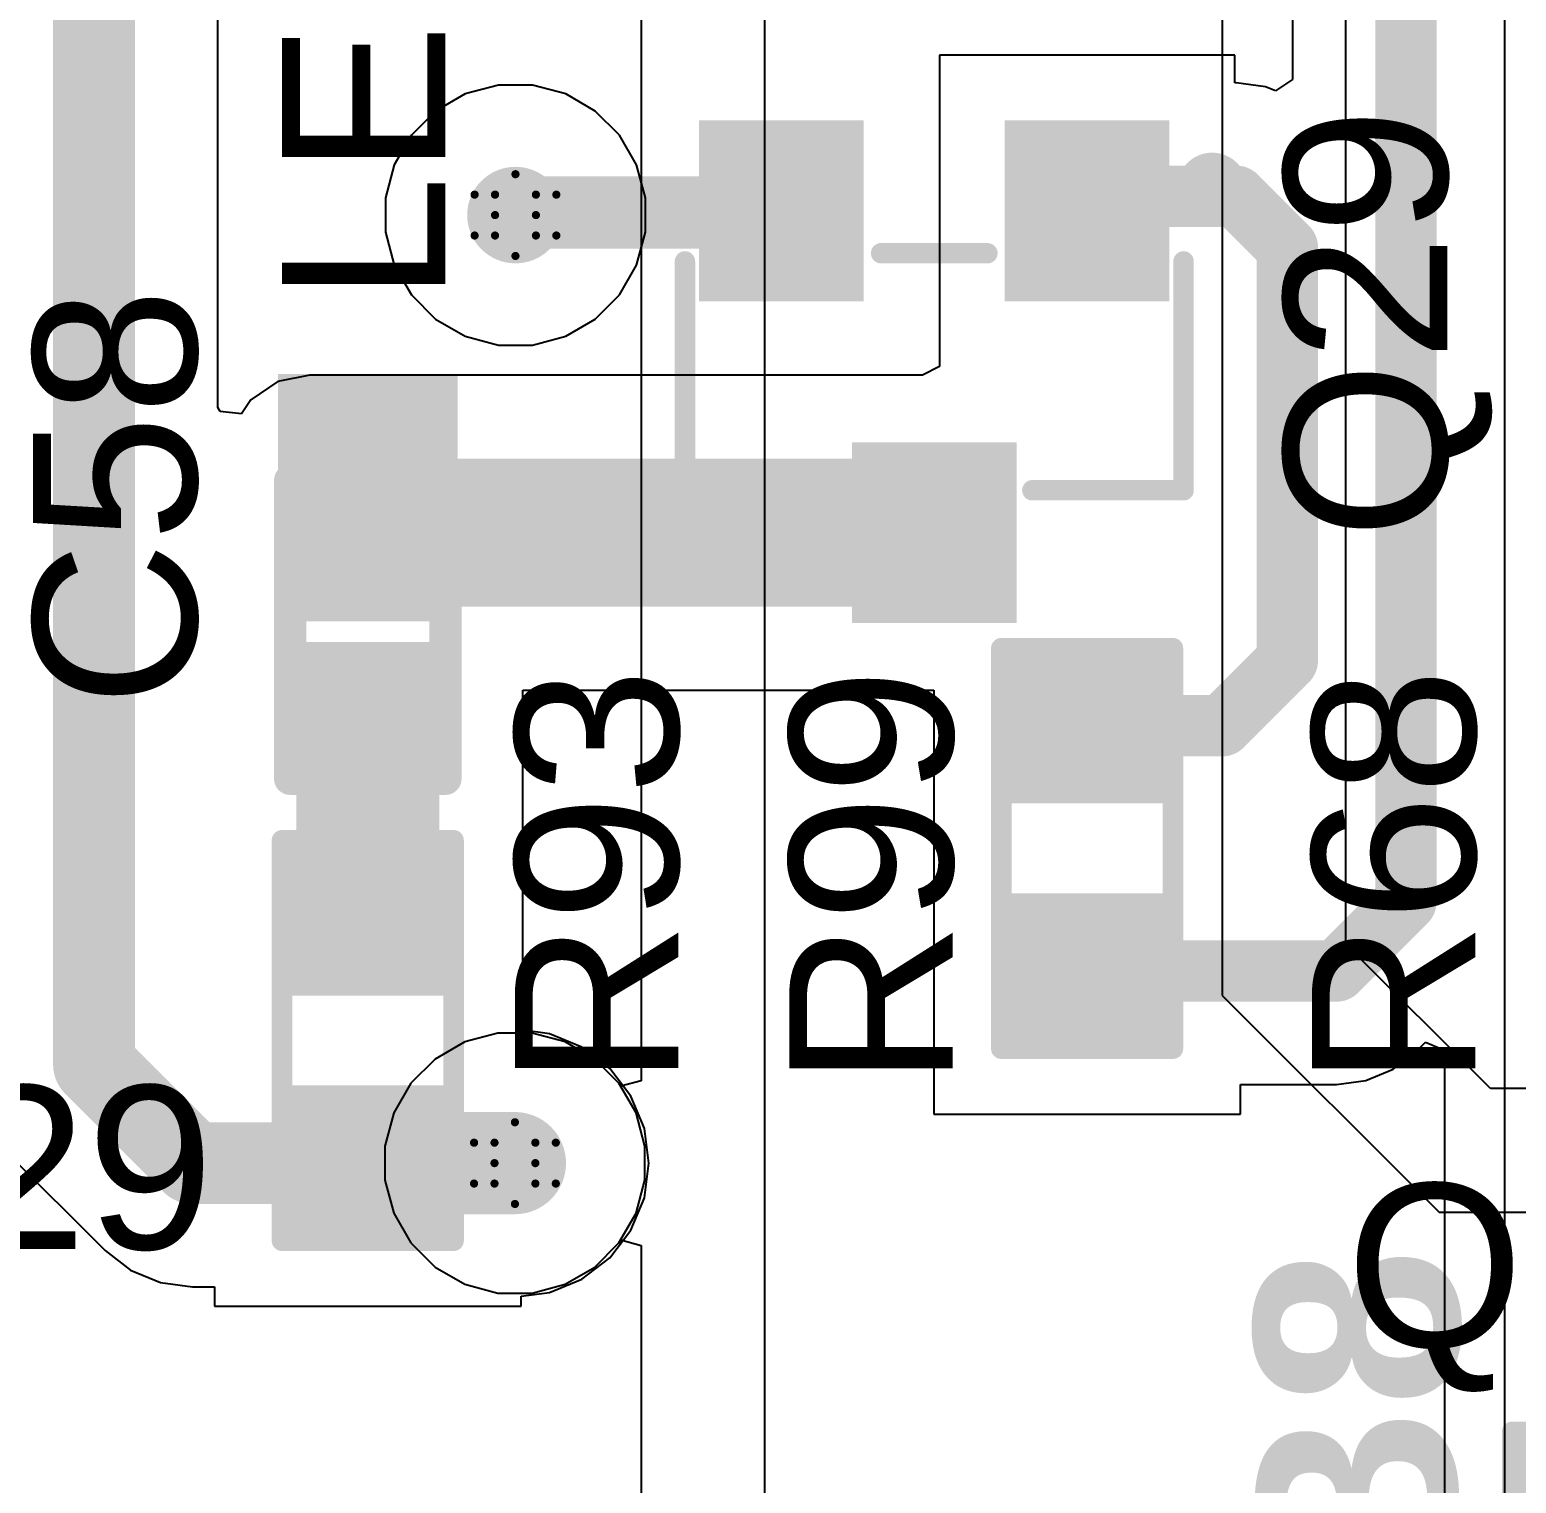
# Model space of a CAD drawing. Header units: inches. Extents: x -3 to 5437, y -3 to 5435.
# Drawn here: x 132.82 to 142.06, y 21.66 to 30.69 of the extents above; entities that cross this region are included whole.
import ezdxf

# ---------------------------------------------------------------- set-up
doc = ezdxf.new("R2010")
doc.units = ezdxf.units.IN
for name, color, linetype in [('Bottom Layer', 5, 'Continuous'), ('Bottom Solder', 6, 'Continuous'), ('Drill Drawing', 1, 'Continuous'), ('GND', 16, 'Continuous'), ('PWR', 76, 'Continuous'), ('Top Layer', 1, 'Continuous'), ('Top Overlay', 2, 'Continuous'), ('Top Paste', 8, 'Continuous'), ('Top Solder', 216, 'Continuous'), ('Via Holes', 16, 'Continuous')]:
    doc.layers.add(name, color=color, linetype=linetype)
doc.styles.add('Arial', font='', dxfattribs={"height": 0.2})
doc.styles.add('Arial_Bold', font='', dxfattribs={"height": 0.2})
doc.styles.get('Arial').set_extended_font_data('Arial')
doc.styles.get('Arial_Bold').set_extended_font_data('Arial', bold=True)

# ---------------------------------------------------------------- blocks, each defined once
blk = doc.blocks.new('RES_0603_289')
at = {"layer": 'Top Layer'}
for points in [[(-0.381, 0.4445), (-0.381, -0.4445), (-1.143, -0.4445), (-1.143, 0.4445)], [(1.143, 0.4445), (1.143, -0.4445), (0.381, -0.4445), (0.381, 0.4445)]]:
    blk.add_hatch(color=1, dxfattribs=at).paths.add_polyline_path(points)
at = {"layer": 'Top Paste'}
for points in [[(-0.381, 0.4445), (-0.381, -0.4445), (-1.143, -0.4445), (-1.143, 0.4445)], [(1.143, 0.4445), (1.143, -0.4445), (0.381, -0.4445), (0.381, 0.4445)]]:
    blk.add_hatch(color=8, dxfattribs=at).paths.add_polyline_path(points)
at = {"layer": 'Top Solder'}
for points in [[(-0.2794, 0.5461), (-0.2794, -0.5461), (-1.2446, -0.5461), (-1.2446, 0.5461)], [(1.2446, 0.5461), (1.2446, -0.5461), (0.2794, -0.5461), (0.2794, 0.5461)]]:
    blk.add_hatch(color=216, dxfattribs=at).paths.add_polyline_path(points)
at = {"layer": 'Top Overlay'}
for points in [[(-1.2446, 0.5334, 0.127, 0.127, 0), (-1.2446, -0.5334, 0.127, 0.127, 0)], [(-1.2446, 0.5334, 0.127, 0.127, 0), (1.2446, 0.5334, 0.127, 0.127, 0)], [(1.2446, 0.5334, 0.127, 0.127, 0), (1.2446, -0.5334, 0.127, 0.127, 0)], [(-1.2446, -0.5334, 0.127, 0.127, 0), (1.2446, -0.5334, 0.127, 0.127, 0)]]:
    blk.add_lwpolyline(points, format="xyseb", dxfattribs=at)
for points in [[(-1.27635, 0.5334, 0.0635, 0.0635, 1), (-1.21285, 0.5334, 0.0635, 0.0635, 1)], [(-1.27635, 0.5334, 0.0635, 0.0635, 1), (-1.21285, 0.5334, 0.0635, 0.0635, 1)], [(1.21285, 0.5334, 0.0635, 0.0635, 1), (1.27635, 0.5334, 0.0635, 0.0635, 1)], [(1.21285, 0.5334, 0.0635, 0.0635, 1), (1.27635, 0.5334, 0.0635, 0.0635, 1)], [(-1.27635, -0.5334, 0.0635, 0.0635, 1), (-1.21285, -0.5334, 0.0635, 0.0635, 1)], [(-1.27635, -0.5334, 0.0635, 0.0635, 1), (-1.21285, -0.5334, 0.0635, 0.0635, 1)], [(1.21285, -0.5334, 0.0635, 0.0635, 1), (1.27635, -0.5334, 0.0635, 0.0635, 1)], [(1.21285, -0.5334, 0.0635, 0.0635, 1), (1.27635, -0.5334, 0.0635, 0.0635, 1)]]:
    blk.add_lwpolyline(points, format="xyseb", close=True, dxfattribs=at)
blk = doc.blocks.new('RES_0603_295')
at = {"layer": 'Top Layer'}
for points in [[(-0.381, 0.4445), (-0.381, -0.4445), (-1.143, -0.4445), (-1.143, 0.4445)], [(1.143, 0.4445), (1.143, -0.4445), (0.381, -0.4445), (0.381, 0.4445)]]:
    blk.add_hatch(color=1, dxfattribs=at).paths.add_polyline_path(points)
at = {"layer": 'Top Paste'}
for points in [[(-0.381, 0.4445), (-0.381, -0.4445), (-1.143, -0.4445), (-1.143, 0.4445)], [(1.143, 0.4445), (1.143, -0.4445), (0.381, -0.4445), (0.381, 0.4445)]]:
    blk.add_hatch(color=8, dxfattribs=at).paths.add_polyline_path(points)
at = {"layer": 'Top Solder'}
for points in [[(-0.2794, 0.5461), (-0.2794, -0.5461), (-1.2446, -0.5461), (-1.2446, 0.5461)], [(1.2446, 0.5461), (1.2446, -0.5461), (0.2794, -0.5461), (0.2794, 0.5461)]]:
    blk.add_hatch(color=216, dxfattribs=at).paths.add_polyline_path(points)
at = {"layer": 'Top Overlay'}
for points in [[(1.2446, 0.5334, 0.127, 0.127, 0), (-1.2446, 0.5334, 0.127, 0.127, 0)], [(-1.2446, -0.5334, 0.127, 0.127, 0), (-1.2446, 0.5334, 0.127, 0.127, 0)], [(1.2446, -0.5334, 0.127, 0.127, 0), (1.2446, 0.5334, 0.127, 0.127, 0)], [(1.2446, -0.5334, 0.127, 0.127, 0), (-1.2446, -0.5334, 0.127, 0.127, 0)]]:
    blk.add_lwpolyline(points, format="xyseb", dxfattribs=at)
for points in [[(-1.27635, 0.5334, 0.0635, 0.0635, 1), (-1.21285, 0.5334, 0.0635, 0.0635, 1)], [(-1.27635, 0.5334, 0.0635, 0.0635, 1), (-1.21285, 0.5334, 0.0635, 0.0635, 1)], [(1.21285, 0.5334, 0.0635, 0.0635, 1), (1.27635, 0.5334, 0.0635, 0.0635, 1)], [(1.21285, 0.5334, 0.0635, 0.0635, 1), (1.27635, 0.5334, 0.0635, 0.0635, 1)], [(-1.27635, -0.5334, 0.0635, 0.0635, 1), (-1.21285, -0.5334, 0.0635, 0.0635, 1)], [(-1.27635, -0.5334, 0.0635, 0.0635, 1), (-1.21285, -0.5334, 0.0635, 0.0635, 1)], [(1.21285, -0.5334, 0.0635, 0.0635, 1), (1.27635, -0.5334, 0.0635, 0.0635, 1)], [(1.21285, -0.5334, 0.0635, 0.0635, 1), (1.27635, -0.5334, 0.0635, 0.0635, 1)]]:
    blk.add_lwpolyline(points, format="xyseb", close=True, dxfattribs=at)
blk = doc.blocks.new('SOT_23_314')
at = {"layer": 'Top Layer'}
for points in [[(-0.41, 1.46), (0.41, 1.46), (0.41, 0.54), (-0.41, 0.54)], [(-1.36, -0.54), (-0.54, -0.54), (-0.54, -1.46), (-1.36, -1.46)], [(0.54, -0.54), (1.36, -0.54), (1.36, -1.46), (0.54, -1.46)]]:
    blk.add_hatch(color=1, dxfattribs=at).paths.add_polyline_path(points)
at = {"layer": 'Top Paste'}
for points in [[(-0.41, 1.46), (0.41, 1.46), (0.41, 0.54), (-0.41, 0.54)], [(-1.36, -0.54), (-0.54, -0.54), (-0.54, -1.46), (-1.36, -1.46)], [(0.54, -0.54), (1.36, -0.54), (1.36, -1.46), (0.54, -1.46)]]:
    blk.add_hatch(color=8, dxfattribs=at).paths.add_polyline_path(points)
at = {"layer": 'Top Solder'}
for points in [[(-0.5116, 1.5616), (0.5116, 1.5616), (0.5116, 0.4384), (-0.5116, 0.4384)], [(-1.4616, -0.4384), (-0.4384, -0.4384), (-0.4384, -1.5616), (-1.4616, -1.5616)], [(0.4384, -0.4384), (1.4616, -0.4384), (1.4616, -1.5616), (0.4384, -1.5616)]]:
    blk.add_hatch(color=216, dxfattribs=at).paths.add_polyline_path(points)
at = {"layer": 'Top Overlay'}
for points in [[(-0.6096, 0.7366, 0.127, 0.127, 0), (-1.5494, 0.7366, 0.127, 0.127, 0)], [(-1.5494, 0.7366, 0.127, 0.127, 0), (-1.5494, -0.6858, 0.127, 0.127, 0)], [(1.5494, 0.7366, 0.127, 0.127, 0), (0.6096, 0.7366, 0.127, 0.127, 0)], [(1.5494, 0.7366, 0.127, 0.127, 0), (1.5494, -0.6858, 0.127, 0.127, 0)], [(0.3302, -0.7366, 0.127, 0.127, 0), (-0.3302, -0.7366, 0.127, 0.127, 0)]]:
    blk.add_lwpolyline(points, format="xyseb", dxfattribs=at)
for points in [[(-1.5812, 0.7366, 0.0635, 0.0635, 1), (-1.5176, 0.7366, 0.0635, 0.0635, 1)], [(-1.5812, 0.7366, 0.0635, 0.0635, 1), (-1.5176, 0.7366, 0.0635, 0.0635, 1)], [(-0.6413, 0.7366, 0.0635, 0.0635, 1), (-0.5778, 0.7366, 0.0635, 0.0635, 1)], [(0.5778, 0.7366, 0.0635, 0.0635, 1), (0.6413, 0.7366, 0.0635, 0.0635, 1)], [(1.5176, 0.7366, 0.0635, 0.0635, 1), (1.5812, 0.7366, 0.0635, 0.0635, 1)], [(1.5176, 0.7366, 0.0635, 0.0635, 1), (1.5812, 0.7366, 0.0635, 0.0635, 1)], [(-1.5812, -0.6858, 0.0635, 0.0635, 1), (-1.5176, -0.6858, 0.0635, 0.0635, 1)], [(1.5176, -0.6858, 0.0635, 0.0635, 1), (1.5812, -0.6858, 0.0635, 0.0635, 1)], [(-0.3619, -0.7366, 0.0635, 0.0635, 1), (-0.2984, -0.7366, 0.0635, 0.0635, 1)], [(0.2984, -0.7366, 0.0635, 0.0635, 1), (0.3619, -0.7366, 0.0635, 0.0635, 1)], [(-1.6356, -1.143, 0.254, 0.254, 1), (-1.8188, -1.143, 0.254, 0.254, 1)], [(-1.8823, -1.143, 0.127, 0.127, 1), (-1.7553, -1.143, 0.127, 0.127, 1)], [(-1.6991, -1.143, 0.127, 0.127, 1), (-1.5721, -1.143, 0.127, 0.127, 1)]]:
    blk.add_lwpolyline(points, format="xyseb", close=True, dxfattribs=at)
blk = doc.blocks.new('LED_0402_323')
at = {"layer": 'Top Layer'}
for points in [[(-0.785, 0.36), (-0.165, 0.36), (-0.165, -0.36), (-0.785, -0.36)], [(0.165, 0.36), (0.785, 0.36), (0.785, -0.36), (0.165, -0.36)]]:
    blk.add_hatch(color=1, dxfattribs=at).paths.add_polyline_path(points)
at = {"layer": 'Top Overlay'}
blk.add_hatch(color=2, dxfattribs=at).paths.add_polyline_path([(0.9411, -0.5588), (1.6015, -0.5588), (1.6015, 0.5588), (0.9411, 0.5588)])
at = {"layer": 'Top Paste'}
for points in [[(-0.785, 0.36), (-0.165, 0.36), (-0.165, -0.36), (-0.785, -0.36)], [(0.165, 0.36), (0.785, 0.36), (0.785, -0.36), (0.165, -0.36)]]:
    blk.add_hatch(color=8, dxfattribs=at).paths.add_polyline_path(points)
at = {"layer": 'Top Solder'}
for points in [[(-0.8866, 0.4616), (-0.0634, 0.4616), (-0.0634, -0.4616), (-0.8866, -0.4616)], [(0.0634, 0.4616), (0.8866, 0.4616), (0.8866, -0.4616), (0.0634, -0.4616)]]:
    blk.add_hatch(color=216, dxfattribs=at).paths.add_polyline_path(points)
at = {"layer": 'Top Overlay'}
for points in [[(-0.9144, 0.4826, 0.2, 0.2, 0), (0.9398, 0.4826, 0.2, 0.2, 0)], [(-0.9144, 0.4826, 0.2, 0.2, 0), (-0.9144, -0.4826, 0.2, 0.2, 0)], [(0.9398, 0.4826, 0.2, 0.2, 0), (0.9398, -0.4826, 0.2, 0.2, 0)], [(-0.9144, -0.4826, 0.2, 0.2, 0), (0.9398, -0.4826, 0.2, 0.2, 0)]]:
    blk.add_lwpolyline(points, format="xyseb", dxfattribs=at)
for points in [[(-0.9644, 0.4826, 0.1, 0.1, 1), (-0.8644, 0.4826, 0.1, 0.1, 1)], [(-0.9644, 0.4826, 0.1, 0.1, 1), (-0.8644, 0.4826, 0.1, 0.1, 1)], [(0.8898, 0.4826, 0.1, 0.1, 1), (0.9898, 0.4826, 0.1, 0.1, 1)], [(0.8898, 0.4826, 0.1, 0.1, 1), (0.9898, 0.4826, 0.1, 0.1, 1)], [(-0.9644, -0.4826, 0.1, 0.1, 1), (-0.8644, -0.4826, 0.1, 0.1, 1)], [(-0.9644, -0.4826, 0.1, 0.1, 1), (-0.8644, -0.4826, 0.1, 0.1, 1)], [(0.8898, -0.4826, 0.1, 0.1, 1), (0.9898, -0.4826, 0.1, 0.1, 1)], [(0.8898, -0.4826, 0.1, 0.1, 1), (0.9898, -0.4826, 0.1, 0.1, 1)]]:
    blk.add_lwpolyline(points, format="xyseb", close=True, dxfattribs=at)
blk = doc.blocks.new('S______B______380')
at = {"layer": 'Top Layer'}
for points in [[(-1.143, -0.4445), (-1.143, 0.4445), (-0.381, 0.4445), (-0.381, -0.4445)], [(0.381, -0.4445), (0.381, 0.4445), (1.143, 0.4445), (1.143, -0.4445)]]:
    blk.add_hatch(color=1, dxfattribs=at).paths.add_polyline_path(points)
at = {"layer": 'Top Paste'}
for points in [[(-1.143, -0.4445), (-1.143, 0.4445), (-0.381, 0.4445), (-0.381, -0.4445)], [(0.381, -0.4445), (0.381, 0.4445), (1.143, 0.4445), (1.143, -0.4445)]]:
    blk.add_hatch(color=8, dxfattribs=at).paths.add_polyline_path(points)
at = {"layer": 'Top Solder'}
for points in [[(-1.2446, -0.5461), (-1.2446, 0.5461), (-0.2794, 0.5461), (-0.2794, -0.5461)], [(0.2794, -0.5461), (0.2794, 0.5461), (1.2446, 0.5461), (1.2446, -0.5461)]]:
    blk.add_hatch(color=216, dxfattribs=at).paths.add_polyline_path(points)
at = {"layer": 'Top Overlay'}
for points in [[(-1.27, -0.5588, 0.127, 0.127, 0), (-1.27, 0.5588, 0.127, 0.127, 0)], [(1.27, 0.5588, 0.127, 0.127, 0), (-1.27, 0.5588, 0.127, 0.127, 0)], [(1.27, -0.5588, 0.127, 0.127, 0), (1.27, 0.5588, 0.127, 0.127, 0)], [(1.27, -0.5588, 0.127, 0.127, 0), (-1.27, -0.5588, 0.127, 0.127, 0)]]:
    blk.add_lwpolyline(points, format="xyseb", dxfattribs=at)
for points in [[(-1.30175, 0.5588, 0.0635, 0.0635, 1), (-1.23825, 0.5588, 0.0635, 0.0635, 1)], [(-1.30175, 0.5588, 0.0635, 0.0635, 1), (-1.23825, 0.5588, 0.0635, 0.0635, 1)], [(1.23825, 0.5588, 0.0635, 0.0635, 1), (1.30175, 0.5588, 0.0635, 0.0635, 1)], [(1.23825, 0.5588, 0.0635, 0.0635, 1), (1.30175, 0.5588, 0.0635, 0.0635, 1)], [(-1.30175, -0.5588, 0.0635, 0.0635, 1), (-1.23825, -0.5588, 0.0635, 0.0635, 1)], [(-1.30175, -0.5588, 0.0635, 0.0635, 1), (-1.23825, -0.5588, 0.0635, 0.0635, 1)], [(1.23825, -0.5588, 0.0635, 0.0635, 1), (1.30175, -0.5588, 0.0635, 0.0635, 1)], [(1.23825, -0.5588, 0.0635, 0.0635, 1), (1.30175, -0.5588, 0.0635, 0.0635, 1)]]:
    blk.add_lwpolyline(points, format="xyseb", close=True, dxfattribs=at)

msp = doc.modelspace()

# ---------------------------------------------------------------- hatches: boundary and pattern name
at = {"layer": 'Bottom Layer'}
h = msp.add_hatch(color=5, dxfattribs=at)
edge = h.paths.add_edge_path()
edge.add_arc((135.8392, 29.5402), 0.3, 0, 360)
h = msp.add_hatch(color=5, dxfattribs=at)
edge = h.paths.add_edge_path()
edge.add_arc((135.8358, 23.6483), 0.3, 0, 360)
at = {"layer": 'Bottom Solder'}
h = msp.add_hatch(color=6, dxfattribs=at)
edge = h.paths.add_edge_path()
edge.add_arc((135.8392, 29.5402), 0.15, 0, 360)
h = msp.add_hatch(color=6, dxfattribs=at)
edge = h.paths.add_edge_path()
edge.add_arc((135.8358, 23.6483), 0.15, 0, 360)
at = {"layer": 'GND'}
h = msp.add_hatch(color=16, dxfattribs=at)
edge = h.paths.add_edge_path()
edge.add_arc((135.8392, 29.5402), 0.3, 0, 360)
h = msp.add_hatch(color=16, dxfattribs=at)
edge = h.paths.add_edge_path()
edge.add_arc((135.8358, 23.6483), 0.3, 0, 360)
at = {"layer": 'PWR'}
h = msp.add_hatch(color=76, dxfattribs=at)
edge = h.paths.add_edge_path()
edge.add_arc((135.8392, 29.5402), 0.3, 0, 360)
h = msp.add_hatch(color=76, dxfattribs=at)
edge = h.paths.add_edge_path()
edge.add_arc((135.8358, 23.6483), 0.3, 0, 360)
at = {"layer": 'Top Layer'}
h = msp.add_hatch(color=1, dxfattribs=at)
edge = h.paths.add_edge_path()
edge.add_arc((135.8392, 29.5402), 0.3, 0, 360)
for points in [[(137.4504, 29.7818), (135.8392, 29.7818), (135.8392, 29.3318), (137.4504, 29.3318)], [(134.5614, 27.1065), (138.8518, 27.1065), (138.8518, 28.0265), (134.5614, 28.0265)], [(134.4769, 24.7913), (135.3659, 24.7913), (135.3659, 26.7862), (134.4769, 26.7862)]]:
    msp.add_hatch(color=1, dxfattribs=at).paths.add_polyline_path(points)
h = msp.add_hatch(color=1, dxfattribs=at)
edge = h.paths.add_edge_path()
edge.add_arc((135.8358, 23.6483), 0.3, 0, 360)
at = {"layer": 'Top Solder'}
h = msp.add_hatch(color=216, dxfattribs=at)
edge = h.paths.add_edge_path()
edge.add_arc((135.8392, 29.5402), 0.15, 0, 360)
h = msp.add_hatch(color=216, dxfattribs=at)
edge = h.paths.add_edge_path()
edge.add_arc((135.8358, 23.6483), 0.15, 0, 360)
at = {"layer": 'Via Holes'}
h = msp.add_hatch(color=7, dxfattribs=at)
edge = h.paths.add_edge_path()
edge.add_arc((135.8392, 29.5402), 0.15, 0, 360)
h = msp.add_hatch(color=7, dxfattribs=at)
edge = h.paths.add_edge_path()
edge.add_arc((135.8358, 23.6483), 0.15, 0, 360)

# ---------------------------------------------------------------- linework, layer by layer
at = {"layer": 'Bottom Layer'}
for p, q in [((136.62, 36.0847), (136.62, 24.16)), ((137.3886, 13.7414), (137.3886, 36.0847)), ((141.986, 34.2138), (141.986, 19.2513)), ((135.524, 24.4012), (135.3397, 24.2948)), ((135.7295, 24.4563), (135.524, 24.4012)), ((135.9422, 24.4563), (135.7295, 24.4563)), ((136.1477, 24.4012), (135.9422, 24.4563)), ((136.332, 24.2948), (136.1477, 24.4012)), ((135.3397, 24.2948), (135.1893, 24.1444)), ((136.4824, 24.1444), (136.332, 24.2948)), ((135.1893, 24.1444), (135.0829, 23.9602)), ((136.493, 24.126), (136.4824, 24.1444)), ((136.62, 24.16), (136.493, 24.126)), ((135.0829, 23.9602), (135.0278, 23.7546)), ((135.0278, 23.7546), (135.0278, 23.5419)), ((135.0278, 23.5419), (135.0829, 23.3364)), ((135.0829, 23.3364), (135.1893, 23.1522)), ((135.1893, 23.1522), (135.3397, 23.0017)), ((136.332, 23.0017), (136.4824, 23.1522)), ((136.4824, 23.1522), (136.493, 23.1706)), ((136.493, 23.1706), (136.62, 23.1365)), ((136.62, 23.1365), (136.62, 13.7414)), ((135.3397, 23.0017), (135.524, 22.8953)), ((136.1477, 22.8953), (136.332, 23.0017)), ((135.524, 22.8953), (135.7295, 22.8403)), ((135.7295, 22.8403), (135.9422, 22.8403)), ((135.9422, 22.8403), (136.1477, 22.8953))]:
    msp.add_line(p, q, dxfattribs=at)
at = {"layer": 'Drill Drawing'}
for points in [[(135.7122, 29.6672, 0.0508, 0.0508, 0), (135.8392, 29.7942, 0.0508, 0.0508, 0)], [(135.8392, 29.7942, 0.0508, 0.0508, 0), (135.9662, 29.6672, 0.0508, 0.0508, 0)], [(135.5852, 29.6672, 0.0508, 0.0508, 0), (135.7122, 29.5402, 0.0508, 0.0508, 0)], [(135.5852, 29.6672, 0.0508, 0.0508, 0), (135.7122, 29.6672, 0.0508, 0.0508, 0)], [(135.9662, 29.6672, 0.0508, 0.0508, 0), (136.0932, 29.6672, 0.0508, 0.0508, 0)], [(135.9662, 29.5402, 0.0508, 0.0508, 0), (136.0932, 29.6672, 0.0508, 0.0508, 0)], [(135.5852, 29.4132, 0.0508, 0.0508, 0), (135.7122, 29.5402, 0.0508, 0.0508, 0)], [(135.9662, 29.5402, 0.0508, 0.0508, 0), (136.0932, 29.4132, 0.0508, 0.0508, 0)], [(135.5852, 29.4132, 0.0508, 0.0508, 0), (135.7122, 29.4132, 0.0508, 0.0508, 0)], [(135.7122, 29.4132, 0.0508, 0.0508, 0), (135.8392, 29.2862, 0.0508, 0.0508, 0)], [(135.8392, 29.2862, 0.0508, 0.0508, 0), (135.9662, 29.4132, 0.0508, 0.0508, 0)], [(135.9662, 29.4132, 0.0508, 0.0508, 0), (136.0932, 29.4132, 0.0508, 0.0508, 0)], [(135.7088, 23.7753, 0.0508, 0.0508, 0), (135.8358, 23.9023, 0.0508, 0.0508, 0)], [(135.8358, 23.9023, 0.0508, 0.0508, 0), (135.9628, 23.7753, 0.0508, 0.0508, 0)], [(135.5818, 23.7753, 0.0508, 0.0508, 0), (135.7088, 23.6483, 0.0508, 0.0508, 0)], [(135.5818, 23.7753, 0.0508, 0.0508, 0), (135.7088, 23.7753, 0.0508, 0.0508, 0)], [(135.9628, 23.7753, 0.0508, 0.0508, 0), (136.0898, 23.7753, 0.0508, 0.0508, 0)], [(135.9628, 23.6483, 0.0508, 0.0508, 0), (136.0898, 23.7753, 0.0508, 0.0508, 0)], [(135.5818, 23.5213, 0.0508, 0.0508, 0), (135.7088, 23.6483, 0.0508, 0.0508, 0)], [(135.9628, 23.6483, 0.0508, 0.0508, 0), (136.0898, 23.5213, 0.0508, 0.0508, 0)], [(135.5818, 23.5213, 0.0508, 0.0508, 0), (135.7088, 23.5213, 0.0508, 0.0508, 0)], [(135.7088, 23.5213, 0.0508, 0.0508, 0), (135.8358, 23.3943, 0.0508, 0.0508, 0)], [(135.8358, 23.3943, 0.0508, 0.0508, 0), (135.9628, 23.5213, 0.0508, 0.0508, 0)], [(135.9628, 23.5213, 0.0508, 0.0508, 0), (136.0898, 23.5213, 0.0508, 0.0508, 0)]]:
    msp.add_lwpolyline(points, format="xyseb", dxfattribs=at)
for points in [[(135.8265, 29.7942, 0.0254, 0.0254, 1), (135.8519, 29.7942, 0.0254, 0.0254, 1)], [(135.8265, 29.7942, 0.0254, 0.0254, 1), (135.8519, 29.7942, 0.0254, 0.0254, 1)], [(135.5725, 29.6672, 0.0254, 0.0254, 1), (135.5979, 29.6672, 0.0254, 0.0254, 1)], [(135.5725, 29.6672, 0.0254, 0.0254, 1), (135.5979, 29.6672, 0.0254, 0.0254, 1)], [(135.6995, 29.6672, 0.0254, 0.0254, 1), (135.7249, 29.6672, 0.0254, 0.0254, 1)], [(135.6995, 29.6672, 0.0254, 0.0254, 1), (135.7249, 29.6672, 0.0254, 0.0254, 1)], [(135.9535, 29.6672, 0.0254, 0.0254, 1), (135.9789, 29.6672, 0.0254, 0.0254, 1)], [(135.9535, 29.6672, 0.0254, 0.0254, 1), (135.9789, 29.6672, 0.0254, 0.0254, 1)], [(136.0805, 29.6672, 0.0254, 0.0254, 1), (136.1059, 29.6672, 0.0254, 0.0254, 1)], [(136.0805, 29.6672, 0.0254, 0.0254, 1), (136.1059, 29.6672, 0.0254, 0.0254, 1)], [(135.6995, 29.5402, 0.0254, 0.0254, 1), (135.7249, 29.5402, 0.0254, 0.0254, 1)], [(135.6995, 29.5402, 0.0254, 0.0254, 1), (135.7249, 29.5402, 0.0254, 0.0254, 1)], [(135.9535, 29.5402, 0.0254, 0.0254, 1), (135.9789, 29.5402, 0.0254, 0.0254, 1)], [(135.9535, 29.5402, 0.0254, 0.0254, 1), (135.9789, 29.5402, 0.0254, 0.0254, 1)], [(135.5725, 29.4132, 0.0254, 0.0254, 1), (135.5979, 29.4132, 0.0254, 0.0254, 1)], [(135.5725, 29.4132, 0.0254, 0.0254, 1), (135.5979, 29.4132, 0.0254, 0.0254, 1)], [(135.6995, 29.4132, 0.0254, 0.0254, 1), (135.7249, 29.4132, 0.0254, 0.0254, 1)], [(135.6995, 29.4132, 0.0254, 0.0254, 1), (135.7249, 29.4132, 0.0254, 0.0254, 1)], [(135.9535, 29.4132, 0.0254, 0.0254, 1), (135.9789, 29.4132, 0.0254, 0.0254, 1)], [(135.9535, 29.4132, 0.0254, 0.0254, 1), (135.9789, 29.4132, 0.0254, 0.0254, 1)], [(136.0805, 29.4132, 0.0254, 0.0254, 1), (136.1059, 29.4132, 0.0254, 0.0254, 1)], [(136.0805, 29.4132, 0.0254, 0.0254, 1), (136.1059, 29.4132, 0.0254, 0.0254, 1)], [(135.8265, 29.2862, 0.0254, 0.0254, 1), (135.8519, 29.2862, 0.0254, 0.0254, 1)], [(135.8265, 29.2862, 0.0254, 0.0254, 1), (135.8519, 29.2862, 0.0254, 0.0254, 1)], [(135.8231, 23.9023, 0.0254, 0.0254, 1), (135.8485, 23.9023, 0.0254, 0.0254, 1)], [(135.8231, 23.9023, 0.0254, 0.0254, 1), (135.8485, 23.9023, 0.0254, 0.0254, 1)], [(135.5691, 23.7753, 0.0254, 0.0254, 1), (135.5945, 23.7753, 0.0254, 0.0254, 1)], [(135.5691, 23.7753, 0.0254, 0.0254, 1), (135.5945, 23.7753, 0.0254, 0.0254, 1)], [(135.6961, 23.7753, 0.0254, 0.0254, 1), (135.7215, 23.7753, 0.0254, 0.0254, 1)], [(135.6961, 23.7753, 0.0254, 0.0254, 1), (135.7215, 23.7753, 0.0254, 0.0254, 1)], [(135.9501, 23.7753, 0.0254, 0.0254, 1), (135.9755, 23.7753, 0.0254, 0.0254, 1)], [(135.9501, 23.7753, 0.0254, 0.0254, 1), (135.9755, 23.7753, 0.0254, 0.0254, 1)], [(136.0771, 23.7753, 0.0254, 0.0254, 1), (136.1025, 23.7753, 0.0254, 0.0254, 1)], [(136.0771, 23.7753, 0.0254, 0.0254, 1), (136.1025, 23.7753, 0.0254, 0.0254, 1)], [(135.6961, 23.6483, 0.0254, 0.0254, 1), (135.7215, 23.6483, 0.0254, 0.0254, 1)], [(135.6961, 23.6483, 0.0254, 0.0254, 1), (135.7215, 23.6483, 0.0254, 0.0254, 1)], [(135.9501, 23.6483, 0.0254, 0.0254, 1), (135.9755, 23.6483, 0.0254, 0.0254, 1)], [(135.9501, 23.6483, 0.0254, 0.0254, 1), (135.9755, 23.6483, 0.0254, 0.0254, 1)], [(135.5691, 23.5213, 0.0254, 0.0254, 1), (135.5945, 23.5213, 0.0254, 0.0254, 1)], [(135.5691, 23.5213, 0.0254, 0.0254, 1), (135.5945, 23.5213, 0.0254, 0.0254, 1)], [(135.6961, 23.5213, 0.0254, 0.0254, 1), (135.7215, 23.5213, 0.0254, 0.0254, 1)], [(135.6961, 23.5213, 0.0254, 0.0254, 1), (135.7215, 23.5213, 0.0254, 0.0254, 1)], [(135.9501, 23.5213, 0.0254, 0.0254, 1), (135.9755, 23.5213, 0.0254, 0.0254, 1)], [(135.9501, 23.5213, 0.0254, 0.0254, 1), (135.9755, 23.5213, 0.0254, 0.0254, 1)], [(136.0771, 23.5213, 0.0254, 0.0254, 1), (136.1025, 23.5213, 0.0254, 0.0254, 1)], [(136.0771, 23.5213, 0.0254, 0.0254, 1), (136.1025, 23.5213, 0.0254, 0.0254, 1)], [(135.8231, 23.3943, 0.0254, 0.0254, 1), (135.8485, 23.3943, 0.0254, 0.0254, 1)], [(135.8231, 23.3943, 0.0254, 0.0254, 1), (135.8485, 23.3943, 0.0254, 0.0254, 1)]]:
    msp.add_lwpolyline(points, format="xyseb", close=True, dxfattribs=at)
at = {"layer": 'GND'}
for p, q in [((135.524, 24.4012), (135.3397, 24.2948)), ((135.7295, 24.4563), (135.524, 24.4012)), ((135.9422, 24.4563), (135.7295, 24.4563)), ((136.1477, 24.4012), (135.9422, 24.4563)), ((136.332, 24.2948), (136.1477, 24.4012)), ((135.3397, 24.2948), (135.1893, 24.1444)), ((136.4824, 24.1444), (136.332, 24.2948)), ((135.1893, 24.1444), (135.0829, 23.9602)), ((136.5888, 23.9602), (136.4824, 24.1444)), ((135.0829, 23.9602), (135.0278, 23.7546)), ((136.6438, 23.7546), (136.5888, 23.9602)), ((135.0278, 23.7546), (135.0278, 23.5419)), ((136.6438, 23.5419), (136.6438, 23.7546)), ((135.0278, 23.5419), (135.0829, 23.3364)), ((136.5888, 23.3364), (136.6438, 23.5419)), ((135.0829, 23.3364), (135.1893, 23.1522)), ((136.4824, 23.1522), (136.5888, 23.3364)), ((135.1893, 23.1522), (135.3397, 23.0017)), ((136.332, 23.0017), (136.4824, 23.1522)), ((135.3397, 23.0017), (135.524, 22.8953)), ((136.1477, 22.8953), (136.332, 23.0017)), ((135.524, 22.8953), (135.7295, 22.8403)), ((135.7295, 22.8403), (135.9422, 22.8403)), ((135.9422, 22.8403), (136.1477, 22.8953))]:
    msp.add_line(p, q, dxfattribs=at)
at = {"layer": 'PWR'}
for p, q in [((140.2312, 31.2381), (140.2312, 24.691)), ((140.9998, 25.0093), (140.9998, 31.2381)), ((135.7328, 30.3482), (135.5273, 30.2931)), ((135.9456, 30.3482), (135.7328, 30.3482)), ((136.1511, 30.2931), (135.9456, 30.3482)), ((135.5273, 30.2931), (135.3431, 30.1868)), ((136.3353, 30.1868), (136.1511, 30.2931)), ((135.3431, 30.1868), (135.1926, 30.0363)), ((136.4858, 30.0363), (136.3353, 30.1868)), ((135.1926, 30.0363), (135.0863, 29.8521)), ((136.5921, 29.8521), (136.4858, 30.0363)), ((135.0863, 29.8521), (135.0312, 29.6466)), ((136.6472, 29.6466), (136.5921, 29.8521)), ((135.0312, 29.6466), (135.0312, 29.4338)), ((136.6472, 29.4338), (136.6472, 29.6466)), ((135.0312, 29.4338), (135.0863, 29.2283)), ((136.5921, 29.2283), (136.6472, 29.4338)), ((135.0863, 29.2283), (135.1926, 29.0441)), ((136.4858, 29.0441), (136.5921, 29.2283)), ((135.1926, 29.0441), (135.3431, 28.8936)), ((136.3353, 28.8936), (136.4858, 29.0441)), ((135.3431, 28.8936), (135.5273, 28.7873)), ((136.1511, 28.7873), (136.3353, 28.8936)), ((135.5273, 28.7873), (135.7328, 28.7322)), ((135.7328, 28.7322), (135.9456, 28.7322)), ((135.9456, 28.7322), (136.1511, 28.7873)), ((141.898, 24.1112), (140.9998, 25.0093)), ((140.2312, 24.691), (141.5796, 23.3426)), ((146.8238, 24.1112), (141.898, 24.1112)), ((141.5796, 23.3426), (147.1422, 23.3426))]:
    msp.add_line(p, q, dxfattribs=at)
at = {"layer": 'Top Layer'}
for p, q in [((133.9885, 28.3443), (133.9885, 32.1553)), ((140.6685, 31.4273), (140.6685, 30.3825)), ((140.3098, 30.5345), (138.4738, 30.5345)), ((138.4738, 30.5345), (138.4738, 28.5985)), ((140.3098, 30.3621), (140.3098, 30.5345)), ((140.3175, 30.3621), (140.3098, 30.3621)), ((140.4999, 30.3381), (140.3175, 30.3621)), ((140.5629, 30.312), (140.4999, 30.3381)), ((140.6685, 30.3825), (140.5629, 30.312)), ((138.4738, 28.5985), (138.3692, 28.5444)), ((134.3632, 28.505), (134.1952, 28.3927)), ((134.5614, 28.5444), (134.3632, 28.505)), ((138.3692, 28.5444), (134.5614, 28.5444)), ((134.1952, 28.3927), (134.1367, 28.3051)), ((134.0049, 28.319), (133.9885, 28.3443)), ((134.1367, 28.3051), (134.0049, 28.319)), ((135.8839, 24.7913), (135.8839, 26.5885)), ((135.8839, 26.5885), (138.4393, 26.5885)), ((138.4393, 26.5885), (138.4393, 25.4771)), ((138.4393, 25.4771), (138.4393, 23.9531)), ((135.8739, 24.7412), (135.8839, 24.7913)), ((135.8739, 24.4759), (135.8739, 24.7412)), ((136.0513, 24.4525), (135.8739, 24.4759)), ((136.2521, 24.3693), (136.0513, 24.4525)), ((141.4394, 24.3439), (141.4948, 24.3992)), ((141.4948, 24.3992), (141.6121, 24.3506)), ((136.4246, 24.237), (136.2521, 24.3693)), ((141.2935, 24.2319), (141.4394, 24.3439)), ((141.6121, 24.3506), (141.6121, 24.1297)), ((136.5569, 24.0646), (136.4246, 24.237)), ((141.1236, 24.1616), (141.2935, 24.2319)), ((140.3443, 23.9531), (140.3443, 24.1375)), ((140.3443, 24.1375), (140.9412, 24.1375)), ((140.9412, 24.1375), (141.1236, 24.1616)), ((141.6121, 24.1297), (141.6121, 21.0897)), ((136.6401, 23.8638), (136.5569, 24.0646)), ((138.4393, 23.9531), (140.3443, 23.9531)), ((136.6685, 23.6483), (136.6401, 23.8638)), ((132.6764, 23.7167), (133.2883, 23.1048)), ((136.6401, 23.4328), (136.6685, 23.6483)), ((136.5569, 23.232), (136.6401, 23.4328)), ((136.4246, 23.0595), (136.5569, 23.232)), ((133.2883, 23.1048), (133.4474, 22.9827)), ((136.2521, 22.9272), (136.4246, 23.0595)), ((133.4474, 22.9827), (133.6328, 22.9059)), ((136.0513, 22.844), (136.2521, 22.9272)), ((133.6328, 22.9059), (133.8317, 22.8797)), ((133.8317, 22.8797), (133.9689, 22.8797)), ((133.9689, 22.8797), (133.9689, 22.7593)), ((135.8739, 22.8207), (136.0513, 22.844)), ((135.8739, 22.7593), (135.8739, 22.8207)), ((133.9689, 22.7593), (135.8739, 22.7593))]:
    msp.add_line(p, q, dxfattribs=at)
for points in [[(133.2199, 24.2601, 0.508, 0.508, 0), (133.2199, 40.1912, 0.508, 0.508, 0)], [(141.373, 25.2739, 0.381, 0.381, 0), (141.373, 31.7255, 0.381, 0.381, 0)], [(139.3258, 29.6576, 0.381, 0.381, 0), (140.3175, 29.6576, 0.381, 0.381, 0)], [(140.3175, 29.6576, 0.381, 0.381, 0), (140.6364, 29.3387, 0.381, 0.381, 0)], [(140.6364, 26.7725, 0.381, 0.381, 0), (140.6364, 29.3387, 0.381, 0.381, 0)], [(140.23, 26.3661, 0.381, 0.381, 0), (140.6364, 26.7725, 0.381, 0.381, 0)], [(139.3918, 26.3661, 0.381, 0.381, 0), (140.23, 26.3661, 0.381, 0.381, 0)], [(140.9412, 24.8421, 0.381, 0.381, 0), (141.373, 25.2739, 0.381, 0.381, 0)], [(139.3918, 24.8421, 0.381, 0.381, 0), (140.9412, 24.8421, 0.381, 0.381, 0)], [(133.2199, 24.2601, 0.508, 0.508, 0), (133.8317, 23.6483, 0.508, 0.508, 0)], [(134.9214, 23.6483, 0.635, 0.635, 0), (135.8358, 23.6483, 0.635, 0.635, 0)], [(133.8317, 23.6483, 0.508, 0.508, 0), (134.9214, 23.6483, 0.508, 0.508, 0)]]:
    msp.add_lwpolyline(points, format="xyseb", dxfattribs=at)
for points in [[(139.2306, 29.6576, 0.1905, 0.1905, 1), (139.4211, 29.6576, 0.1905, 0.1905, 1)], [(140.2223, 29.6576, 0.1905, 0.1905, 1), (140.4128, 29.6576, 0.1905, 0.1905, 1)], [(140.2223, 29.6576, 0.1905, 0.1905, 1), (140.4128, 29.6576, 0.1905, 0.1905, 1)], [(140.5412, 29.3387, 0.1905, 0.1905, 1), (140.7317, 29.3387, 0.1905, 0.1905, 1)], [(140.5412, 29.3387, 0.1905, 0.1905, 1), (140.7317, 29.3387, 0.1905, 0.1905, 1)], [(140.5412, 26.7725, 0.1905, 0.1905, 1), (140.7317, 26.7725, 0.1905, 0.1905, 1)], [(140.5412, 26.7725, 0.1905, 0.1905, 1), (140.7317, 26.7725, 0.1905, 0.1905, 1)], [(139.2966, 26.3661, 0.1905, 0.1905, 1), (139.4871, 26.3661, 0.1905, 0.1905, 1)], [(140.1348, 26.3661, 0.1905, 0.1905, 1), (140.3253, 26.3661, 0.1905, 0.1905, 1)], [(140.1348, 26.3661, 0.1905, 0.1905, 1), (140.3253, 26.3661, 0.1905, 0.1905, 1)], [(141.2778, 25.2739, 0.1905, 0.1905, 1), (141.4683, 25.2739, 0.1905, 0.1905, 1)], [(141.2778, 25.2739, 0.1905, 0.1905, 1), (141.4683, 25.2739, 0.1905, 0.1905, 1)], [(139.2966, 24.8421, 0.1905, 0.1905, 1), (139.4871, 24.8421, 0.1905, 0.1905, 1)], [(140.846, 24.8421, 0.1905, 0.1905, 1), (141.0365, 24.8421, 0.1905, 0.1905, 1)], [(140.846, 24.8421, 0.1905, 0.1905, 1), (141.0365, 24.8421, 0.1905, 0.1905, 1)], [(133.0929, 24.2601, 0.254, 0.254, 1), (133.3469, 24.2601, 0.254, 0.254, 1)], [(133.0929, 24.2601, 0.254, 0.254, 1), (133.3469, 24.2601, 0.254, 0.254, 1)], [(134.7627, 23.6483, 0.3175, 0.3175, 1), (135.0802, 23.6483, 0.3175, 0.3175, 1)], [(135.6771, 23.6483, 0.3175, 0.3175, 1), (135.9946, 23.6483, 0.3175, 0.3175, 1)], [(133.7047, 23.6483, 0.254, 0.254, 1), (133.9587, 23.6483, 0.254, 0.254, 1)], [(133.7047, 23.6483, 0.254, 0.254, 1), (133.9587, 23.6483, 0.254, 0.254, 1)], [(134.7944, 23.6483, 0.254, 0.254, 1), (135.0484, 23.6483, 0.254, 0.254, 1)]]:
    msp.add_lwpolyline(points, format="xyseb", close=True, dxfattribs=at)

# ---------------------------------------------------------------- block references
for name, p, rotation in [('SOT_23_314', (138.4418, 28.5665), 180), ('LED_0402_323', (134.9214, 26.9512), 90), ('RES_0603_289', (139.3918, 25.6041), 90), ('RES_0603_295', (134.9214, 24.4103), 270), ('S______B______380', (142.5922, 20.7087), 270)]:
    msp.add_blockref(name, p, dxfattribs=dict(rotation=rotation))

# ---------------------------------------------------------------- texts
at = {"layer": 'Top Overlay'}
for s, height, style, p in [('LED6', 1.016, 'Arial', (135.4039, 28.9951)), ('Q29', 1.016, 'Arial', (141.6302, 27.5256)), ('C58', 1.016, 'Arial', (133.8578, 26.4842)), ('R93', 1.016, 'Arial', (136.8517, 24.1228)), ('R99', 1.016, 'Arial', (138.5568, 24.122)), ('R68', 1.016, 'Arial', (141.8047, 24.122)), ('SB8', 1.27, 'Arial_Bold', (141.7029, 19.6688))]:
    msp.add_text(s, height=height, rotation=90, dxfattribs=dict(at, style=style)).set_placement(p)
at = {"layer": 'Top Overlay', "style": 'Arial'}
for s, p in [('R29', (131.3608, 23.1142)), ('Q21', (141.0009, 22.5054))]:
    msp.add_text(s, height=1.016, dxfattribs=at).set_placement(p)

doc.saveas('drawing.dxf')
